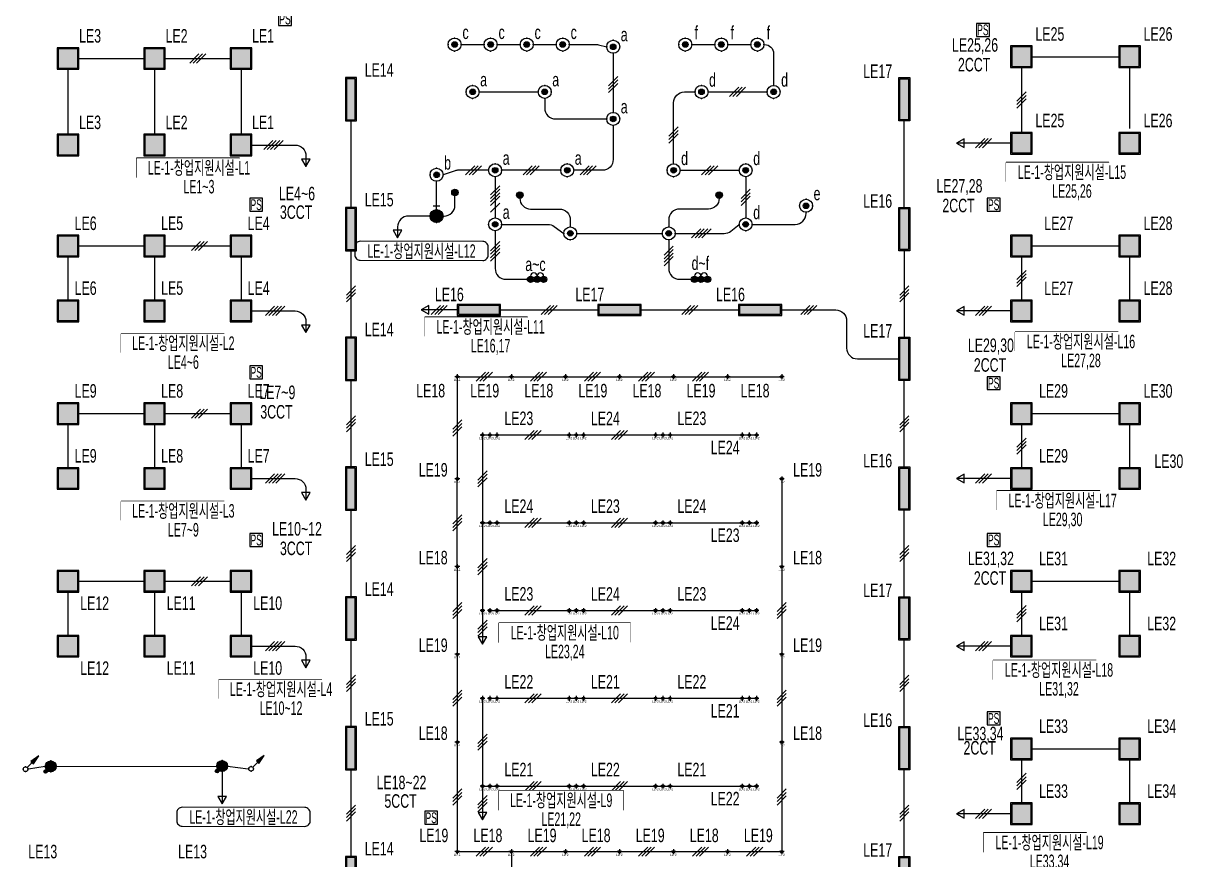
# Model space of a CAD drawing. Header units: millimetres. Extents: x 86947 to 500447, y -530175 to 1059536.
# Drawn here: x 446157 to 478327, y -319251 to -296045 of the extents above; entities that cross this region are included whole.
import ezdxf
from ezdxf.enums import TextEntityAlignment as Align

# ---------------------------------------------------------------- set-up
doc = ezdxf.new("R2010")
doc.units = ezdxf.units.MM
doc.header["$LTSCALE"] = 150
doc.set_wipeout_variables(frame=1)
for name, color, linetype in [('------01 Distribution Panel', 3, 'Continuous'), ('------03 Lighting Fixture', 3, 'Continuous'), ('------04 Lighting Switch', 2, 'Continuous'), ('------04 Number of Strands (가닥수)', 1, 'Continuous'), ('-----20 General Symbol', 3, 'Continuous'), ('-----21 Embeded Wire in Ceiling or Wall', 4, 'Continuous'), ('I-C-LIGHT', 10, 'Continuous')]:
    doc.layers.add(name, color=color, linetype=linetype)
doc.styles.add('ELEC', font='')
doc.styles.get('ELEC').set_extended_font_data('Dotum')

# ---------------------------------------------------------------- blocks, each defined once
blk = doc.blocks.new('D01')
at = {"linetype": 'Continuous'}
blk.add_circle((0, 0), 150, dxfattribs=at)
for p in [(-150, 0), (0, 150), (150, 0), (0, -150)]:
    blk.add_point(p)
blk = doc.blocks.new('E05')
blk.add_hatch(color=256).paths.add_polyline_path([(106, 106), (106, 106, 0.668179), (-150, 0, 1), (150, 0, 0.198912)])
h = blk.add_hatch(color=256)
edge = h.paths.add_edge_path()
edge.add_arc((141, 141), 50, 0, 360)
blk.add_circle((141, 141), 50)
blk.add_blockref('D01', (0, 0))
blk = doc.blocks.new('*U12')
h = blk.add_hatch(color=256)
edge = h.paths.add_edge_path()
edge.add_arc((0, -75), 75, 0, 360)
blk.add_circle((0, -75), 75)
blk = doc.blocks.new('*U16')
h = blk.add_hatch(color=256)
edge = h.paths.add_edge_path()
edge.add_arc((-150, -75), 75, 0, 360)
h = blk.add_hatch(color=256)
edge = h.paths.add_edge_path()
edge.add_arc((0, -75), 75, 0, 360)
h = blk.add_hatch(color=256)
edge = h.paths.add_edge_path()
edge.add_arc((150, -75), 75, 0, 360)
for centre in [(-150, -75), (0, -75), (150, -75)]:
    blk.add_circle(centre, 75)
for centre in [(-75, 0), (75, 0)]:
    blk.add_arc(centre, 75, 0, 180)
blk = doc.blocks.new('*U15')
blk.add_lwpolyline([(150, 0), (-150, 0), (-150, -300), (150, -300)], close=True)
at = {"style": 'ELEC', "width": 0.6}
blk.add_text('PS', height=250, dxfattribs=at).set_placement((0, -150), align=Align.MIDDLE)
blk = doc.blocks.new('E16')
at = {"linetype": 'Continuous'}
h = blk.add_hatch(color=256, dxfattribs=at)
h.dxf.hatch_style = 1
h.paths.add_polyline_path([(570, -120), (570, 120), (-570, 120), (-570, -120)])
blk.add_lwpolyline([(600, 150), (-600, 150), (-600, -150), (600, -150)], close=True, dxfattribs=at)
at = {"color": 1, "linetype": 'Continuous'}
blk.add_lwpolyline([(570, 120), (-570, 120), (-570, -120), (570, -120)], close=True, dxfattribs=at)
blk = doc.blocks.new('E21')
h = blk.add_hatch(color=256)
h.dxf.hatch_style = 1
h.paths.add_polyline_path([(-270, 270), (-270, -270), (270, -270), (270, 270)])
blk.add_lwpolyline([(-300, -300), (300, -300), (300, 300), (-300, 300)], close=True)
at = {"color": 1, "linetype": 'Continuous'}
blk.add_lwpolyline([(-270, -270), (270, -270), (270, 270), (-270, 270)], close=True, dxfattribs=at)
blk = doc.blocks.new('D02')
at = {"linetype": 'Continuous'}
for radius in [150, 64.3]:
    blk.add_circle((0, 0), radius, dxfattribs=at)
for p in [(-150, 0), (0, 150), (150, 0), (0, -150)]:
    blk.add_point(p)
blk = doc.blocks.new('G07-1')
blk.add_hatch(color=256).paths.add_polyline_path([(64, 0, 1), (-64, 0, 1)])
blk.add_blockref('D02', (0, 0))
blk = doc.blocks.new('D06')
for p, q in [((-75, 0), (0, 0)), ((0, -75), (0, 75))]:
    blk.add_line(p, q)
at = {"linetype": 'Continuous'}
blk.add_circle((-225, 0), 150, dxfattribs=at)
for p in [(-375, 0), (-225, 150), (-75, 0), (-225, -150)]:
    blk.add_point(p)
blk = doc.blocks.new('E06')
blk.add_hatch(color=256).paths.add_polyline_path([(-75, 0, 1), (-375, 0, 1)])
blk.add_blockref('D06', (0, 0))
blk = doc.blocks.new('O01')
blk.add_hatch(color=256).paths.add_polyline_path([(-149, -218), (-218, -149), (-368, -368)])
blk.add_line((-46, -46), (-184, -184))
blk.add_lwpolyline([(-368, -368), (-149, -218), (-218, -149), (-368, -368)])
blk.add_circle((0, 0), 65)
for p in [(-65, 0), (-65, 0), (0, 65), (0, 65), (65, 0), (65, 0), (0, -65), (0, -65)]:
    blk.add_point(p)
blk = doc.blocks.new('O07')
blk.add_lwpolyline([(0, -100), (173, 0), (0, 100)], close=True)
blk = doc.blocks.new('*U47')
at = {"color": 0}
for p, q in [((-226, -106), (-14, 106)), ((-146, -106), (66, 106)), ((-66, -106), (146, 106)), ((14, -106), (226, 106))]:
    blk.add_line(p, q, dxfattribs=at)
blk = doc.blocks.new('*U44')
at = {"color": 0}
for p, q in [((-186, -106), (26, 106)), ((-106, -106), (106, 106)), ((-26, -106), (186, 106))]:
    blk.add_line(p, q, dxfattribs=at)
blk = doc.blocks.new('*U46')
at = {"color": 0}
for p, q in [((-306, -106), (-94, 106)), ((-226, -106), (-14, 106)), ((-146, -106), (66, 106)), ((-66, -106), (146, 106)), ((94, -106), (306, 106))]:
    blk.add_line(p, q, dxfattribs=at)
blk = doc.blocks.new('LD-2')
at = {"layer": 'I-C-LIGHT'}
h = blk.add_hatch(dxfattribs=at)
h.set_pattern_fill('AR-SAND', color=251, scale=0.1)
h.set_pattern_definition([(37.5, (322344.1393, 1360194.8276), (-0.16000313, 4.894132373), [0, -3.8608, 0, -4.318, 0, -4.1275]), (7.5, (322344.139, 1360194.8276), (4.49523283, 7.168251006), [0, -2.0828, 0, -3.4798, 0, -1.3335]), (327.5, (322341.015, 1360194.8276), (7.909923702, 0.014371847), [0, -1.27, 0, -4.572, 0, -5.969]), (317.5, (322341.015, 1360194.8276), (7.635564525, 2.229293233), [0, -0.635, 0, -2.9972, 0, -3.429])])
h.paths.add_polyline_path([(1014242, 764803, 1), (1014203, 764803, 1)])
at = {"layer": 'I-C-LIGHT', "color": 1}
for p, q in [((1014289, 764803), (1014157, 764803)), ((1014223, 764869), (1014223, 764737))]:
    blk.add_line(p, q, dxfattribs=at)
at = {"layer": 'I-C-LIGHT', "color": 4}
blk.add_circle((1014223, 764803), 36, dxfattribs=at)
at = {"layer": 'I-C-LIGHT', "color": 8}
for radius in [24.4, 19.4]:
    blk.add_circle((1014223, 764803), radius, dxfattribs=at)
at = {"layer": 'I-C-LIGHT', "color": 9, "insert": (1014217, 764716), "char_height": 60, "width": 294.84, "attachment_point": 5, "style": 'ELEC'}
blk.add_mtext('LD-2', dxfattribs=at)

msp = doc.modelspace()

# ---------------------------------------------------------------- linework, layer by layer
at = {"layer": '------01 Distribution Panel', "color": 1, "elevation": 0}
for points in [[(449305, -300317), (452160, -300317), (452160, -299792), (449305, -299792)], [(473424, -300438), (476279, -300438), (476279, -299913), (473424, -299913)], [(457296, -304728), (460151, -304728), (460151, -304203), (457296, -304203)], [(473675, -305136), (476530, -305136), (476530, -304611), (473675, -304611)], [(448873, -305184), (451728, -305184), (451728, -304659), (448873, -304659)], [(473166, -309546), (476021, -309546), (476021, -309021), (473166, -309021)], [(448873, -309834), (451728, -309834), (451728, -309309), (448873, -309309)], [(459354, -313212), (463009, -313212), (463009, -312687), (459354, -312687)], [(473065, -314246), (475920, -314246), (475920, -313721), (473065, -313721)], [(451583, -314781), (454438, -314781), (454438, -314256), (451583, -314256)], [(459354, -317861), (462809, -317861), (462809, -317336), (459354, -317336)], [(472802, -319031), (475657, -319031), (475657, -318506), (472802, -318506)]]:
    msp.add_lwpolyline(points, close=True, dxfattribs=at)
at = {"layer": '-----21 Embeded Wire in Ceiling or Wall'}
msp.add_line((447070, -316660), (451525, -316650), dxfattribs=at)
at = {"layer": '-----21 Embeded Wire in Ceiling or Wall', "elevation": 0}
for points in [[(458305, -296637), (458945, -296637)], [(459305, -296637), (459945, -296637)], [(460305, -296637), (460945, -296637)], [(462525, -296880), (462525, -298520)], [(464705, -296637), (465345, -296637)], [(465705, -296637), (466345, -296637)], [(447700, -297025), (449500, -297025)], [(450100, -297025), (451900, -297025)], [(474150, -296975), (476550, -296975)], [(447400, -297325), (447400, -299125)], [(449800, -297325), (449800, -299125)], [(452200, -297325), (452200, -299125)], [(473850, -297275), (473850, -299075)], [(476850, -297275), (476850, -298966)], [(458805, -297950), (460445, -297950)], [(465155, -297950), (466795, -297950)], [(455250, -298755), (455250, -301155)], [(470600, -301155), (470600, -298755)], [(473550, -299375), (472050, -299375)], [(461070, -300125), (459430, -300125)], [(464380, -300125), (466020, -300125)], [(457625, -301125), (457625, -300430)], [(459250, -300305), (459250, -301445)], [(466200, -300305), (466200, -301445)], [(461515, -301875), (463885, -301875)], [(447700, -302225), (449500, -302225)], [(450100, -302225), (451900, -302225)], [(455250, -302355), (455250, -304755)], [(470600, -302355), (470600, -304755)], [(474151, -302225), (476551, -302225)], [(447400, -302525), (447400, -303725)], [(449800, -302525), (449800, -303725)], [(452200, -302525), (452200, -303725)], [(473851, -302525), (473851, -303725)], [(476851, -302525), (476851, -303725)], [(458200, -304000), (457200, -304000)], [(459400, -304000), (462100, -304000)], [(463300, -304000), (466000, -304000)], [(473551, -304025), (472051, -304025)], [(458200, -305886), (458200, -308661)], [(458236, -305850), (459664, -305850)], [(459736, -305850), (461164, -305850)], [(461236, -305850), (462664, -305850)], [(462736, -305850), (464164, -305850)], [(464236, -305850), (465664, -305850)], [(465736, -305850), (467164, -305850)], [(455250, -305955), (455250, -308355)], [(470600, -308355), (470600, -305955)], [(447700, -306875), (449500, -306875)], [(450100, -306875), (451900, -306875)], [(474150, -306875), (476550, -306875)], [(447400, -307175), (447400, -308375)], [(449800, -307175), (449800, -308375)], [(452200, -307175), (452200, -308375)], [(473850, -307175), (473850, -308375)], [(476850, -307175), (476850, -308375)], [(458900, -307503), (458900, -309866)], [(458936, -307467), (459064, -307467)], [(459136, -307467), (459264, -307467)], [(459336, -307467), (461264, -307467)], [(461336, -307467), (461464, -307467)], [(461536, -307467), (461664, -307467)], [(461736, -307467), (463664, -307467)], [(463736, -307467), (463864, -307467)], [(463936, -307467), (464064, -307467)], [(464136, -307467), (466064, -307467)], [(466136, -307467), (466264, -307467)], [(466336, -307467), (466464, -307467)], [(458200, -311084), (458200, -308721)], [(467200, -308721), (467200, -311084)], [(473550, -308675), (472050, -308675)], [(455250, -309555), (455250, -311955)], [(470600, -311955), (470600, -309555)], [(458900, -309938), (458900, -312301)], [(458936, -309902), (459064, -309902)], [(459136, -309902), (459264, -309902)], [(459336, -309902), (461264, -309902)], [(461336, -309902), (461464, -309902)], [(461536, -309902), (461664, -309902)], [(461736, -309902), (463664, -309902)], [(463736, -309902), (463864, -309902)], [(463936, -309902), (464064, -309902)], [(464136, -309902), (466064, -309902)], [(466136, -309902), (466264, -309902)], [(466336, -309902), (466464, -309902)], [(458200, -311156), (458200, -313514)], [(467200, -311156), (467200, -313514)], [(447700, -311525), (449500, -311525)], [(450100, -311525), (451900, -311525)], [(474150, -311525), (476550, -311525)], [(447400, -311825), (447400, -313025)], [(449800, -311825), (449800, -313025)], [(452200, -311825), (452200, -313025)], [(473850, -311825), (473850, -313025)], [(476850, -311825), (476850, -313025)], [(459136, -312337), (459264, -312337)], [(459336, -312337), (461264, -312337)], [(461336, -312337), (461464, -312337)], [(461536, -312337), (461664, -312337)], [(461736, -312337), (463664, -312337)], [(463736, -312337), (463864, -312337)], [(463936, -312337), (464064, -312337)], [(464136, -312337), (466064, -312337)], [(466136, -312337), (466264, -312337)], [(466336, -312337), (466464, -312337)], [(458900, -312373), (458900, -313273)], [(455250, -313155), (455250, -315555)], [(470600, -315555), (470600, -313155)], [(473550, -313325), (472050, -313325)], [(458200, -313586), (458200, -315954)], [(467200, -313586), (467200, -315954)], [(458900, -314808), (458900, -317171)], [(459136, -314772), (459264, -314772)], [(459336, -314772), (461264, -314772)], [(461336, -314772), (461464, -314772)], [(461536, -314772), (461664, -314772)], [(461736, -314772), (463664, -314772)], [(463736, -314772), (463864, -314772)], [(463936, -314772), (464064, -314772)], [(464136, -314772), (466064, -314772)], [(466136, -314772), (466264, -314772)], [(466336, -314772), (466464, -314772)], [(458200, -316026), (458200, -318989)], [(467200, -316026), (467200, -318989)], [(474150, -316175), (476550, -316175)], [(473850, -316475), (473850, -317675)], [(476850, -316475), (476850, -317675)], [(446770, -316660), (446300, -316738)], [(451675, -316800), (451675, -317700)], [(451825, -316650), (452400, -316728)], [(455250, -316755), (455250, -319155)], [(470600, -319155), (470600, -316755)], [(458900, -317243), (458900, -318143)], [(458936, -317207), (459064, -317207)], [(459136, -317207), (459264, -317207)], [(459336, -317207), (461264, -317207)], [(461336, -317207), (461464, -317207)], [(461536, -317207), (461664, -317207)], [(461736, -317207), (463664, -317207)], [(463736, -317207), (463864, -317207)], [(463936, -317207), (464064, -317207)], [(464136, -317207), (466064, -317207)], [(466136, -317207), (466264, -317207)], [(466336, -317207), (466464, -317207)], [(473550, -317975), (472050, -317975)], [(458236, -319025), (459664, -319025)], [(459736, -319025), (461164, -319025)], [(461236, -319025), (462664, -319025)], [(462736, -319025), (464164, -319025)], [(464236, -319025), (465664, -319025)], [(465736, -319025), (467164, -319025)]]:
    msp.add_lwpolyline(points, dxfattribs=at)
for points in [[(461305, -296637), (462050, -296637, -0.059086), (462120, -296646), (462345, -296700)], [(466705, -296637), (466725, -296637, -0.414214), (466975, -296887), (466975, -297770)], [(460625, -298130), (460625, -298400, 0.414214), (460925, -298700), (462345, -298700)], [(464200, -299945), (464200, -298250, -0.414214), (464500, -297950), (464795, -297950)], [(462525, -298880), (462525, -299825, -0.414214), (462225, -300125), (461430, -300125)], [(452500, -299425), (453700, -299425, -0.414214), (454000, -299725), (454000, -300025)], [(459070, -300125), (458234, -300125, 0.079487), (458140, -300140), (457805, -300250)], [(457805, -301395), (457835, -301395, 0.414214), (458135, -301095), (458135, -300830)], [(459935, -300902, 0.414214), (460235, -301202), (461035, -301202, -0.414214), (461335, -301502), (461335, -301695)], [(465465, -300902, -0.414214), (465165, -301202), (464365, -301202, 0.414214), (464065, -301502), (464065, -301695)], [(457445, -301395), (456845, -301395, 0.414214), (456545, -301695), (456545, -301995)], [(466380, -301625), (467575, -301625, 0.414214), (467875, -301325), (467875, -301290)], [(459430, -301625), (460712, -301625, -0.157856), (460888, -301682), (461155, -301875)], [(464245, -301875), (465602, -301875, 0.169858), (465789, -301810), (466020, -301625)], [(459250, -301805), (459250, -302850, 0.414214), (459550, -303150), (460145, -303150)], [(464065, -302055), (464065, -302850, 0.414214), (464365, -303150), (464690, -303150)], [(467200, -304000), (468700, -304000, -0.414214), (469000, -304300), (469000, -305055, 0.414214), (469300, -305355), (470450, -305355)], [(452500, -304025), (453700, -304025, -0.414214), (454000, -304325), (454000, -304625)], [(452500, -308675), (453700, -308675, -0.414214), (454000, -308975), (454000, -309275)], [(452500, -313325), (453700, -313325, -0.414214), (454000, -313625), (454000, -313925)], [(459700, -319061), (459700, -320149, 0.229073), (459814, -320384), (460200, -320690)]]:
    msp.add_lwpolyline(points, format="xyb", dxfattribs=at)
at = {"color": 1, "linetype": 'Continuous', "elevation": 0}
for points in [[(455356, -302471, 0.414214), (455506, -302621), (458906, -302626, 0.414214), (459056, -302476), (459056, -302251, 0.414214), (458906, -302101), (455506, -302096, 0.414214), (455356, -302246)], [(450417, -318169, 0.414214), (450567, -318319), (453967, -318324, 0.414214), (454117, -318174), (454117, -317949, 0.414214), (453967, -317799), (450567, -317794, 0.414214), (450417, -317944)]]:
    msp.add_lwpolyline(points, format="xyb", close=True, dxfattribs=at)

# ---------------------------------------------------------------- block references
at = {"layer": '------03 Lighting Fixture', "xscale": 1.2, "yscale": 1.2, "zscale": 1.2}
for p in [(458125, -296637), (459125, -296637), (460125, -296637), (461125, -296637), (462525, -296700), (464525, -296637), (465525, -296637), (466525, -296637), (458625, -297950), (460625, -297950), (464975, -297950), (466975, -297950), (462525, -298700), (457625, -300250), (459250, -300125), (461250, -300125), (464200, -300125), (466200, -300125), (467875, -301110), (459250, -301625), (461335, -301875), (464065, -301875), (466200, -301625)]:
    msp.add_blockref('G07-1', p, dxfattribs=at)
at = {"layer": '------03 Lighting Fixture'}
for name, p in [('E21', (447400, -297025)), ('E21', (449800, -297025)), ('E21', (452200, -297025)), ('E21', (473850, -296975)), ('E21', (476850, -296975)), ('E21', (447400, -299425)), ('E21', (449800, -299425)), ('E21', (452200, -299425)), ('E21', (473850, -299375)), ('E21', (476850, -299375)), ('E21', (447400, -302225)), ('E21', (449800, -302225)), ('E21', (452200, -302225)), ('E21', (473851, -302225)), ('E21', (476851, -302225)), ('E21', (447400, -304025)), ('E21', (449800, -304025)), ('E21', (452200, -304025)), ('E16', (458800, -304000)), ('E16', (462700, -304000)), ('E16', (466600, -304000)), ('E21', (473851, -304025)), ('E21', (476851, -304025)), ('E21', (447400, -306875)), ('E21', (449800, -306875)), ('E21', (452200, -306875)), ('E21', (473850, -306875)), ('E21', (476850, -306875)), ('E21', (447400, -308675)), ('E21', (449800, -308675)), ('E21', (452200, -308675)), ('E21', (473850, -308675)), ('E21', (476850, -308675)), ('E21', (447400, -311525)), ('E21', (449800, -311525)), ('E21', (452200, -311525)), ('E21', (473850, -311525)), ('E21', (476850, -311525)), ('E21', (447400, -313325)), ('E21', (449800, -313325)), ('E21', (452200, -313325)), ('E21', (473850, -313325)), ('E21', (476850, -313325)), ('E21', (473850, -316175)), ('E21', (476850, -316175)), ('E21', (473850, -317975)), ('E21', (476850, -317975))]:
    msp.add_blockref(name, p, dxfattribs=at)
for name, p, rotation in [('E16', (455250, -298155), 270), ('E16', (455250, -301755), 270), ('E16', (455250, -305355), 270), ('E16', (455250, -308955), 270), ('E16', (455250, -312555), 270), ('E16', (455250, -316155), 270), ('E05', (446920, -316660), 180), ('E05', (451675, -316650), 180), ('E16', (455250, -319755), 270)]:
    msp.add_blockref(name, p, dxfattribs=dict(at, rotation=rotation))
at = {"layer": '------03 Lighting Fixture', "xscale": -1, "rotation": 89.9999999999833}
for p in [(470600, -298155), (470600, -301755), (470600, -305355), (470600, -308955), (470600, -312555), (470600, -316155), (470600, -319755)]:
    msp.add_blockref('E16', p, dxfattribs=at)
at = {"layer": '------03 Lighting Fixture', "xscale": 1.2, "yscale": 1.2, "zscale": 1.2, "rotation": 89.99999999999997}
msp.add_blockref('E06', (457625, -301125), dxfattribs=at)
at = {"layer": '------04 Lighting Switch', "xscale": 1.2, "yscale": 1.2, "zscale": 1.2}
for name, p in [('*U15', (453420, -295750)), ('*U15', (472780, -296050)), ('*U15', (452620, -300900)), ('*U15', (473080, -300900)), ('*U16', (460415, -303060)), ('*U16', (464960, -303060)), ('*U15', (452620, -305550)), ('*U15', (473080, -305850)), ('*U15', (452620, -310200)), ('*U15', (473080, -310200)), ('*U15', (473080, -315150)), ('*U15', (457475, -317905))]:
    msp.add_blockref(name, p, dxfattribs=at)
for p, rotation in [((458225, -300740), 269.9999999999999), ((460025, -300812), 270), ((465375, -300812), 89.99999999999999)]:
    msp.add_blockref('*U12', p, dxfattribs=dict(at, rotation=rotation))
at = {"layer": '------04 Number of Strands (가닥수)', "xscale": 1.2, "yscale": 1.2, "zscale": 1.2}
for name, p in [('*U44', (451000, -297025)), ('*U44', (465975, -297950)), ('*U47', (453100, -299425)), ('*U44', (472800, -299375)), ('*U44', (458652, -300125)), ('*U44', (460250, -300125)), ('*U44', (461828, -300125)), ('*U44', (465200, -300125)), ('*U47', (464971, -301875)), ('*U44', (451048, -302225)), ('*U47', (453148, -304025)), ('*U44', (464650, -304000)), ('*U44', (467950, -304000)), ('*U44', (472801, -304025)), ('*U44', (458950, -305850)), ('*U44', (460450, -305850)), ('*U44', (461950, -305850)), ('*U44', (463450, -305850)), ('*U44', (464950, -305850)), ('*U44', (451048, -306875)), ('*U44', (460300, -307467)), ('*U44', (462700, -307467)), ('*U47', (453148, -308675)), ('*U44', (472800, -308675)), ('*U44', (460300, -309902)), ('*U44', (462700, -309902)), ('*U44', (451048, -311525)), ('*U44', (460300, -312337)), ('*U44', (462700, -312337)), ('*U47', (453148, -313325)), ('*U44', (472800, -313325)), ('*U44', (460300, -314772)), ('*U44', (462700, -314772)), ('*U44', (460300, -317207)), ('*U44', (462700, -317207)), ('*U44', (472800, -317975)), ('*U44', (458950, -319025)), ('*U44', (460450, -319025)), ('*U44', (461950, -319025)), ('*U44', (463450, -319025)), ('*U44', (464950, -319025)), ('*U44', (466450, -319025))]:
    msp.add_blockref(name, p, dxfattribs=at)
at = {"layer": '------04 Number of Strands (가닥수)', "xscale": -1.2, "yscale": 1.2, "zscale": 1.2, "rotation": 90}
for name, p in [('*U44', (462525, -297748)), ('*U44', (473850, -298175)), ('*U44', (464200, -299146)), ('*U46', (459250, -300923)), ('*U44', (466200, -300875)), ('*U47', (459250, -302376)), ('*U47', (464065, -302500)), ('*U44', (473851, -303125)), ('*U44', (455250, -303555)), ('*U44', (470600, -303555)), ('*U44', (455250, -307155)), ('*U44', (458200, -307273)), ('*U44', (470600, -307155)), ('*U44', (473850, -307775)), ('*U44', (458900, -308685)), ('*U44', (458200, -309902)), ('*U44', (455250, -310755)), ('*U44', (470600, -310755)), ('*U44', (458900, -311120)), ('*U44', (458200, -312335)), ('*U44', (467200, -312335)), ('*U44', (473850, -312425)), ('*U44', (458900, -312823)), ('*U44', (470600, -314355)), ('*U44', (458200, -314770)), ('*U44', (467200, -314770)), ('*U44', (458900, -315990)), ('*U44', (473850, -317075)), ('*U44', (458200, -317508)), ('*U44', (458900, -317693)), ('*U44', (467200, -317508)), ('*U44', (455250, -317955)), ('*U44', (470600, -317955))]:
    msp.add_blockref(name, p, dxfattribs=at)
at = {"layer": '-----20 General Symbol', "rotation": 180}
for p in [(446222, -316738), (452478, -316728)]:
    msp.add_blockref('O01', p, dxfattribs=at)
at = {"layer": '-----21 Embeded Wire in Ceiling or Wall', "xscale": 1.199999999953434, "yscale": 1.199999999953434, "zscale": 1.199999999953434}
for p, rotation in [((472258, -299375), 180), ((454000, -299817), 270), ((456545, -301787), 270), ((457408, -304000), 180), ((472259, -304025), 180), ((454000, -304417), 270), ((472258, -308675), 180), ((454000, -309067), 270), ((458900, -313066), 269.9999999999999), ((472258, -313325), 180), ((454000, -313717), 270), ((451675, -317492), 270), ((458900, -317936), 269.9999999999999), ((472258, -317975), 180)]:
    msp.add_blockref('O07', p, dxfattribs=dict(at, rotation=rotation))
at = {"layer": 'I-C-LIGHT'}
for p in [(-556023, -1070653), (-554523, -1070653), (-553023, -1070653), (-551523, -1070653), (-550023, -1070653), (-548523, -1070653), (-547023, -1070653), (-555322, -1072271), (-555122, -1072271), (-554922, -1072271), (-552922, -1072271), (-552722, -1072271), (-552522, -1072271), (-550522, -1072271), (-550322, -1072271), (-550122, -1072271), (-548122, -1072271), (-547922, -1072271), (-547722, -1072271), (-556023, -1073488), (-547023, -1073488), (-555322, -1074706), (-555122, -1074706), (-554922, -1074706), (-552922, -1074706), (-552722, -1074706), (-552522, -1074706), (-550522, -1074706), (-550322, -1074706), (-550122, -1074706), (-548122, -1074706), (-547922, -1074706), (-547722, -1074706), (-556023, -1075923), (-547023, -1075923), (-555322, -1077141), (-555122, -1077141), (-554922, -1077141), (-552922, -1077141), (-552722, -1077141), (-552522, -1077141), (-550522, -1077141), (-550322, -1077141), (-550122, -1077141), (-548122, -1077141), (-547922, -1077141), (-547722, -1077141), (-556023, -1078353), (-547023, -1078353), (-555322, -1079576), (-555122, -1079576), (-554922, -1079576), (-552922, -1079576), (-552722, -1079576), (-552522, -1079576), (-550522, -1079576), (-550322, -1079576), (-550122, -1079576), (-548122, -1079576), (-547922, -1079576), (-547722, -1079576), (-556023, -1080793), (-547023, -1080793), (-555322, -1082011), (-555122, -1082011), (-554922, -1082011), (-552922, -1082011), (-552722, -1082011), (-552522, -1082011), (-550522, -1082011), (-550322, -1082011), (-550122, -1082011), (-548122, -1082011), (-547922, -1082011), (-547722, -1082011), (-556023, -1083828), (-554523, -1083828), (-553023, -1083828), (-551523, -1083828), (-550023, -1083828), (-548523, -1083828), (-547023, -1083828)]:
    msp.add_blockref('LD-2', p, dxfattribs=at)

# ---------------------------------------------------------------- texts
at = {"layer": '------04 Lighting Switch', "style": 'ELEC', "width": 0.7}
for s, p in [('LE3', (448012, -296395)), ('LE2', (450412, -296395)), ('LE1', (452812, -296395)), ('c', (458430, -296300)), ('c', (459430, -296300)), ('c', (460430, -296300)), ('c', (461430, -296300)), ('a', (462830, -296362)), ('f', (464830, -296300)), ('f', (465830, -296300)), ('f', (466830, -296300)), ('LE25', (474639, -296345)), ('LE26', (477639, -296345)), ('LE25,26', (472563, -296681, 0)), ('LE14', (456032, -297342)), ('LE17', (469862, -297378)), ('2CCT', (472538, -297195, 0)), ('a', (458930, -297612)), ('a', (460930, -297612)), ('d', (465280, -297612)), ('d', (467280, -297612)), ('a', (462830, -298362)), ('LE3', (448012, -298795)), ('LE2', (450412, -298795)), ('LE1', (452812, -298795)), ('LE25', (474639, -298745)), ('LE26', (477639, -298745)), ('b', (457930, -299912)), ('a', (459555, -299787)), ('a', (461555, -299787)), ('d', (464505, -299787)), ('d', (466505, -299787)), ('LE27,28', (472130, -300588)), ('LE4~6', (453753, -300771)), ('LE15', (456032, -300942)), ('e', (468180, -300772)), ('LE16', (469862, -300978)), ('3CCT', (453728, -301285)), ('d', (466505, -301287)), ('2CCT', (472105, -301101)), ('LE6', (447889, -301595)), ('LE5', (450289, -301595)), ('LE4', (452689, -301595)), ('a', (459555, -301287)), ('LE27', (474885, -301595)), ('LE28', (477640, -301595)), ('a~c', (460368, -302735)), ('d~f', (464943, -302695)), ('LE6', (447889, -303395)), ('LE5', (450289, -303395)), ('LE4', (452689, -303395)), ('LE27', (474885, -303395)), ('LE28', (477640, -303395)), ('LE16', (457978, -303569)), ('LE17', (461878, -303569)), ('LE16', (465778, -303569)), ('LE14', (456032, -304542)), ('LE17', (469862, -304578)), ('2CCT', (472978, -305525, 0)), ('LE9', (447889, -306245)), ('LE8', (450289, -306245)), ('LE7', (452689, -306245)), ('LE7~9', (453207, -306284)), ('LE18', (457461, -306237)), ('LE19', (458961, -306237)), ('LE18', (460461, -306237)), ('LE19', (461961, -306237)), ('LE18', (463461, -306237)), ('LE19', (464961, -306237)), ('LE18', (466461, -306237)), ('LE29', (474740, -306245)), ('LE30', (477639, -306245)), ('3CCT', (453183, -306824)), ('LE23', (459907, -307005)), ('LE24', (462307, -307005)), ('LE23', (464707, -307005)), ('LE9', (447889, -308045)), ('LE8', (450289, -308045)), ('LE7', (452689, -308045)), ('LE24', (465630, -307812)), ('LE29', (474740, -308045)), ('LE15', (456032, -308142)), ('LE16', (469862, -308178)), ('LE30', (477939, -308195)), ('LE19', (457531, -308434)), ('LE19', (467918, -308434)), ('LE24', (459907, -309440)), ('LE23', (462307, -309440)), ('LE24', (464707, -309440)), ('LE10~12', (453753, -310071)), ('LE23', (465630, -310247)), ('3CCT', (453728, -310612)), ('LE18', (457531, -310869)), ('LE18', (467918, -310869)), ('LE31,32', (473003, -310923)), ('LE31', (474740, -310895)), ('LE32', (477740, -310895)), ('2CCT', (472978, -311436)), ('LE14', (456032, -311742)), ('LE23', (459907, -311875)), ('LE24', (462307, -311875)), ('LE23', (464707, -311875)), ('LE17', (469862, -311778)), ('LE12', (448139, -312132)), ('LE11', (450539, -312132)), ('LE10', (452939, -312132)), ('LE24', (465630, -312682)), ('LE31', (474740, -312695)), ('LE32', (477740, -312695)), ('LE19', (457531, -313299)), ('LE19', (467918, -313299)), ('LE12', (448139, -313932)), ('LE11', (450539, -313932)), ('LE22', (459907, -314310)), ('LE21', (462307, -314310)), ('LE22', (464707, -314310)), ('LE21', (465630, -315117)), ('LE15', (456032, -315342)), ('LE16', (469862, -315378)), ('LE18', (457531, -315739)), ('LE18', (467918, -315739)), ('LE33,34', (472713, -315781, 0)), ('LE33', (474740, -315545)), ('LE34', (477740, -315545)), ('2CCT', (472692, -316145, 0)), ('LE21', (459907, -316745)), ('LE22', (462307, -316745)), ('LE21', (464707, -316745)), ('LE18~22', (456651, -317106, 0)), ('LE33', (474740, -317345)), ('LE34', (477740, -317345)), ('5CCT', (456626, -317620, 0)), ('LE22', (465630, -317552)), ('LE19', (457550, -318574)), ('LE19', (463551, -318574)), ('LE18', (465051, -318574)), ('LE19', (466551, -318574)), ('LE14', (456032, -318942)), ('LE17', (469862, -318978)), ('LE13', (446700, -319023)), ('LE13', (450856, -319023))]:
    msp.add_text(s, height=375, dxfattribs=at).set_placement(p, align=Align.MIDDLE)
at = {"linetype": 'Continuous', "style": 'ELEC', "width": 0.6}
for s, p in [('LE-1-창업지원시설-L12', (457206, -302361)), ('LE-1-창업지원시설-L22', (452267, -318059))]:
    msp.add_text(s, height=375, dxfattribs=at).set_placement(p, align=Align.MIDDLE)

# ---------------------------------------------------------------- next in the draw order: wipeouts: each hides what was drawn before it
at = {"color": 1}
for points in [[(449305, -300317), (452760, -300317), (452760, -299792), (449305, -299792)], [(473424, -300438), (477079, -300438), (477079, -299913), (473424, -299913)], [(457296, -304728), (460951, -304728), (460951, -304203), (457296, -304203)], [(473675, -305136), (477330, -305136), (477330, -304611), (473675, -304611)], [(448873, -305184), (452328, -305184), (452328, -304659), (448873, -304659)], [(473166, -309546), (476821, -309546), (476821, -309021), (473166, -309021)], [(448873, -309834), (452328, -309834), (452328, -309309), (448873, -309309)], [(459354, -313212), (463009, -313212), (463009, -312687), (459354, -312687)], [(473065, -314246), (476720, -314246), (476720, -313721), (473065, -313721)], [(451583, -314781), (455038, -314781), (455038, -314256), (451583, -314256)], [(459354, -317861), (462809, -317861), (462809, -317336), (459354, -317336)], [(472802, -319031), (476457, -319031), (476457, -318506), (472802, -318506)]]:
    msp.add_wipeout(points, dxfattribs=at)

# ---------------------------------------------------------------- next in the draw order: block references
at = {"layer": '------04 Number of Strands (가닥수)', "xscale": 1.2, "yscale": 1.2, "zscale": 1.2}
for p in [(457700, -304000), (460750, -304000)]:
    msp.add_blockref('*U44', p, dxfattribs=at)
at = {"layer": '------04 Number of Strands (가닥수)', "xscale": -1.2, "yscale": 1.2, "zscale": 1.2, "rotation": 90}
msp.add_blockref('*U44', (455250, -314355), dxfattribs=at)

# ---------------------------------------------------------------- next in the draw order: texts
at = {"layer": '------04 Lighting Switch', "style": 'ELEC', "width": 0.7}
msp.add_text('LE10', height=375, dxfattribs=at).set_placement((452939, -313932), align=Align.MIDDLE)

# ---------------------------------------------------------------- next in the draw order: wipeouts: each hides what was drawn before it
at = {"color": 1}
for points in [[(449305, -300842), (452760, -300842), (452760, -300317), (449305, -300317)], [(473424, -300963), (477079, -300963), (477079, -300438), (473424, -300438)], [(457296, -305253), (460951, -305253), (460951, -304728), (457296, -304728)], [(448873, -305709), (452328, -305709), (452328, -305184), (448873, -305184)], [(473675, -305661), (477330, -305661), (477330, -305136), (473675, -305136)], [(473166, -310071), (476821, -310071), (476821, -309546), (473166, -309546)], [(448873, -310359), (452328, -310359), (452328, -309834), (448873, -309834)], [(459354, -313737), (463009, -313737), (463009, -313212), (459354, -313212)], [(473065, -314771), (476720, -314771), (476720, -314246), (473065, -314246)], [(451583, -315306), (455038, -315306), (455038, -314781), (451583, -314781)], [(459354, -318386), (462809, -318386), (462809, -317861), (459354, -317861)], [(472802, -319556), (476457, -319556), (476457, -319031), (472802, -319031)]]:
    msp.add_wipeout(points, dxfattribs=at)

# ---------------------------------------------------------------- next in the draw order: texts
at = {"layer": '------04 Lighting Switch', "style": 'ELEC', "width": 0.7}
for s, p in [('LE29,30', (473003, -305011, 0)), ('LE18', (459050, -318574)), ('LE19', (460551, -318574)), ('LE18', (462051, -318574))]:
    msp.add_text(s, height=375, dxfattribs=at).set_placement(p, align=Align.MIDDLE)
at = {"style": 'ELEC', "width": 0.6}
for s, p in [('LE-1-창업지원시설-L1', (451033, -300055)), ('LE-1-창업지원시설-L15', (475252, -300176)), ('LE1~3', (451033, -300580)), ('LE25,26', (475252, -300701)), ('LE-1-창업지원시설-L11', (459123, -304466)), ('LE-1-창업지원시설-L16', (475503, -304874)), ('LE-1-창업지원시설-L2', (450600, -304921)), ('LE16,17', (459123, -304991)), ('LE4~6', (450600, -305446)), ('LE27,28', (475503, -305399)), ('LE-1-창업지원시설-L17', (474993, -309284)), ('LE-1-창업지원시설-L3', (450600, -309571)), ('LE29,30', (474993, -309809)), ('LE7~9', (450600, -310096)), ('LE-1-창업지원시설-L10', (461182, -312949)), ('LE23,24', (461182, -313474)), ('LE-1-창업지원시설-L18', (474893, -313984)), ('LE-1-창업지원시설-L4', (453310, -314518)), ('LE31,32', (474893, -314509)), ('LE10~12', (453310, -315043)), ('LE-1-창업지원시설-L9', (461082, -317599)), ('LE21,22', (461082, -318124)), ('LE-1-창업지원시설-L19', (474630, -318769)), ('LE33,34', (474630, -319294))]:
    msp.add_text(s, height=375, dxfattribs=at).set_placement(p, align=Align.MIDDLE_CENTER)

doc.saveas('drawing.dxf')
